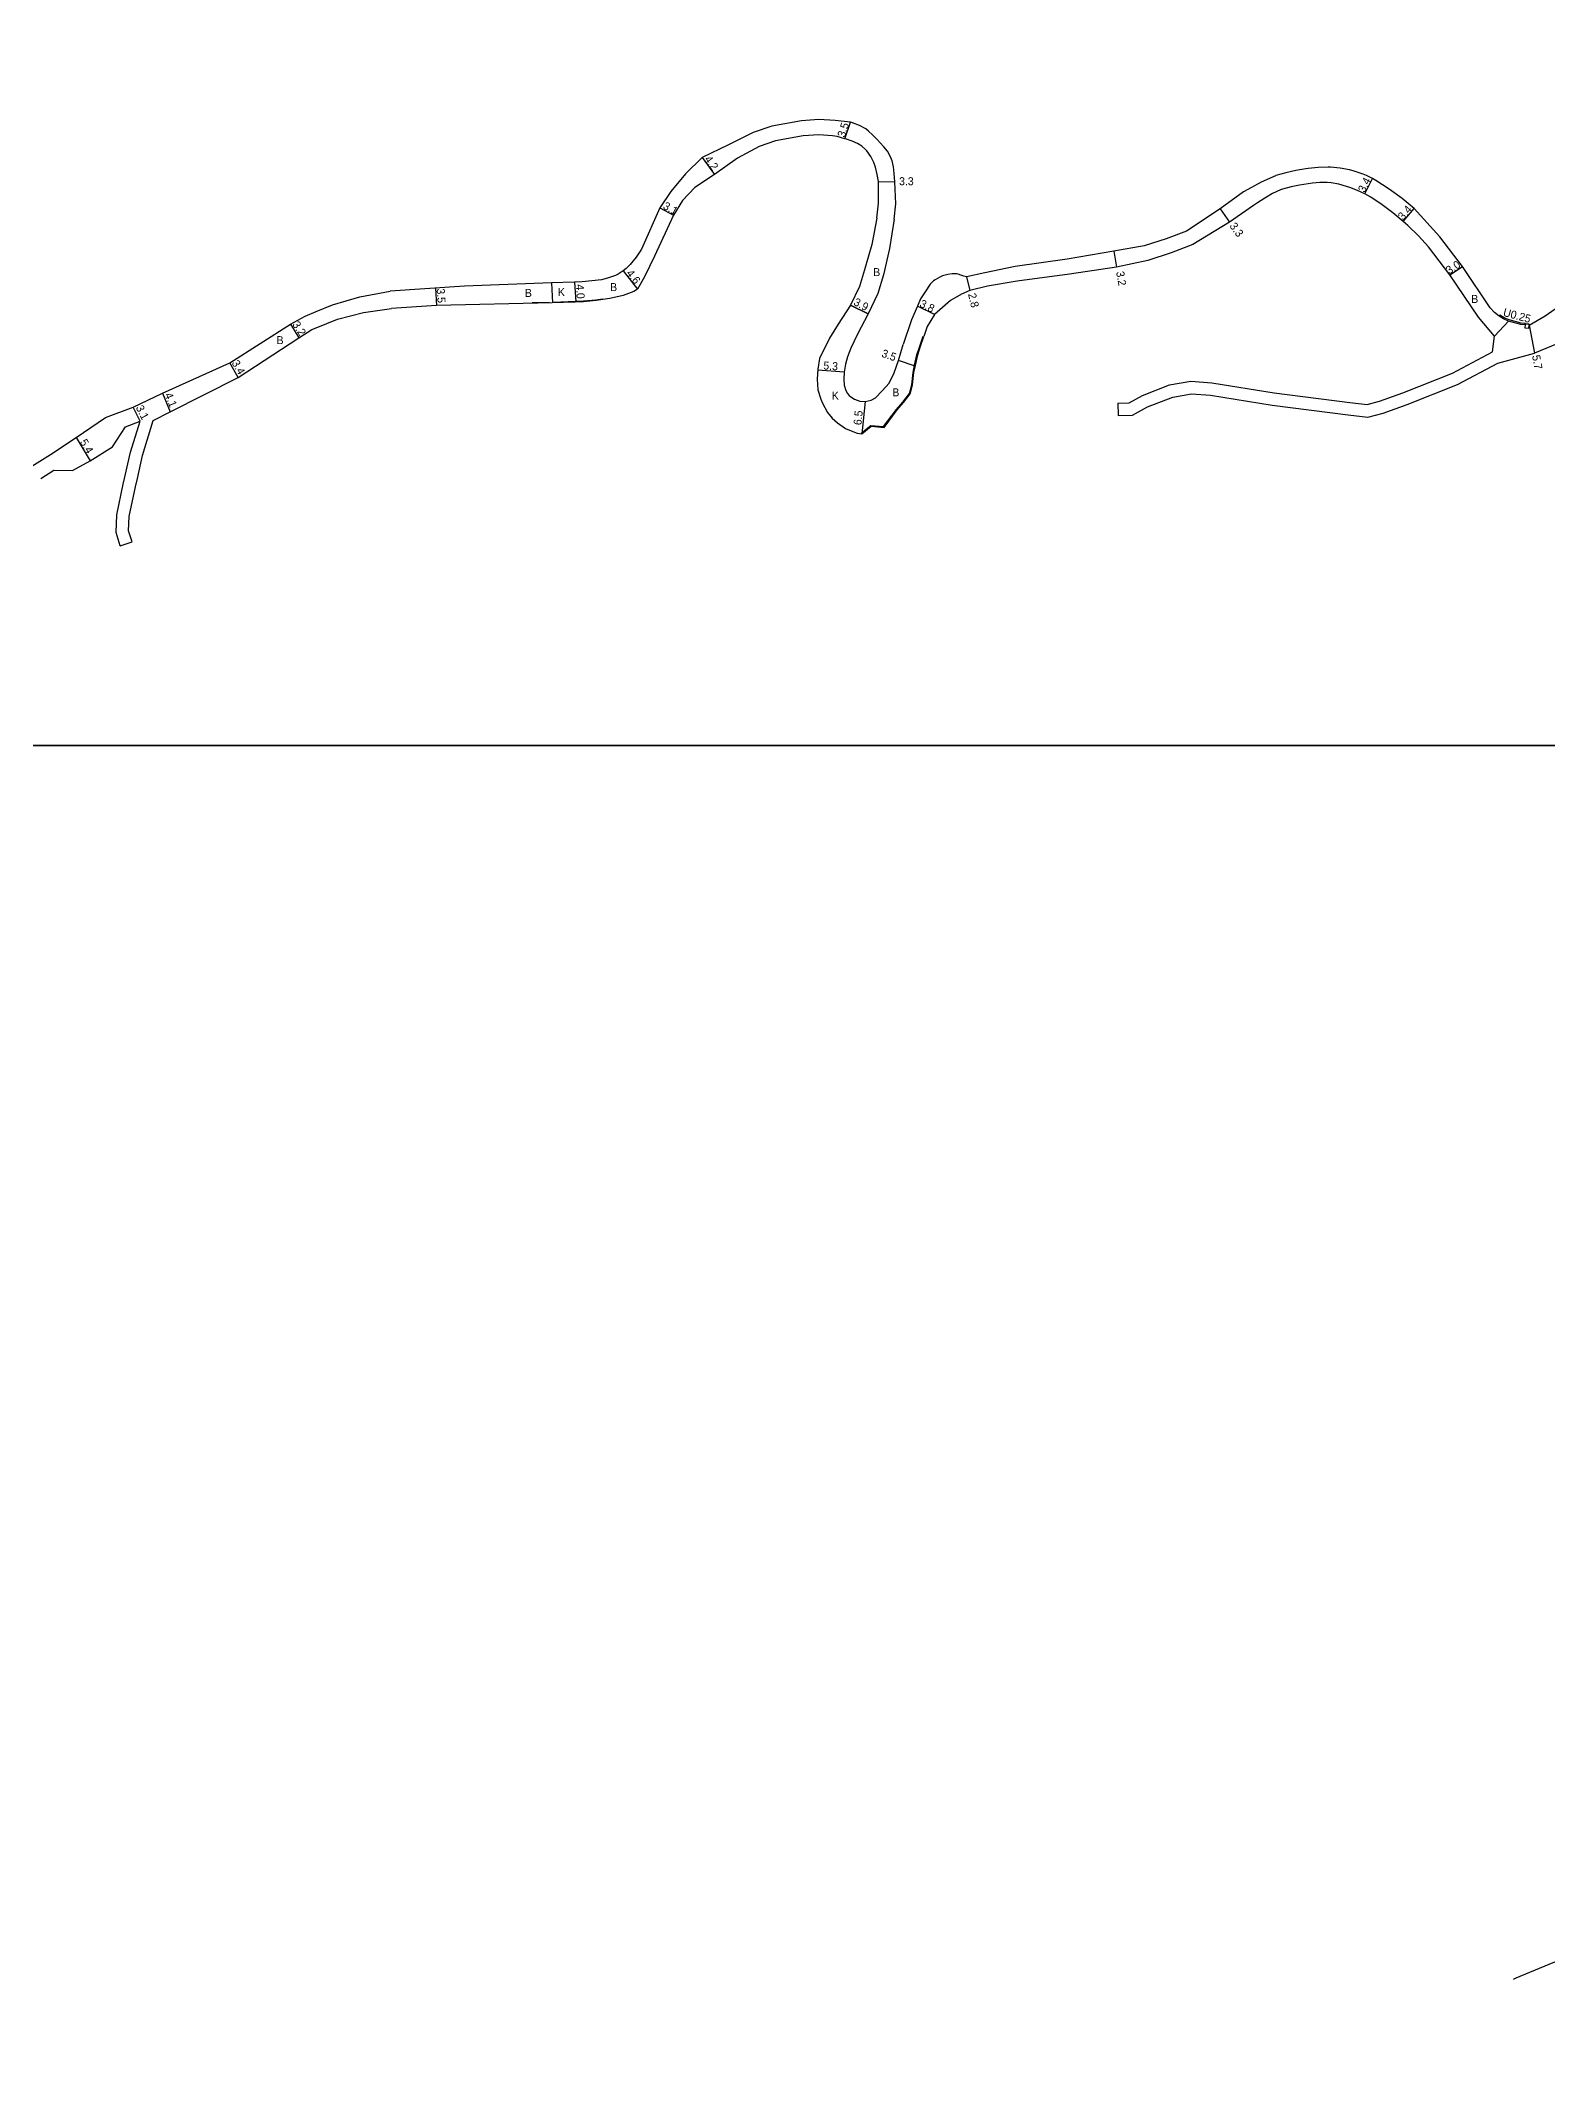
# Model space of a CAD drawing. Header units: metres. Extents: x -20000 to -16000, y -99000 to -96000.
# Drawn here: x -18737.5 to -18436.2, y -98066.4 to -97659.1 of the extents above; entities that cross this region are included whole.
import ezdxf

# ---------------------------------------------------------------- set-up
doc = ezdxf.new("R2010")
doc.units = ezdxf.units.M
doc.header["$LTSCALE"] = 2.5
for name, color, linetype in [('側溝・桝', 7, 'Continuous'), ('図郭', 7, 'Continuous'), ('幅員', 7, 'Continuous'), ('歩道・分離帯・安全施設', 7, 'Continuous'), ('舗装', 7, 'Continuous'), ('道路', 7, 'Continuous')]:
    doc.layers.add(name, color=color, linetype=linetype)
doc.styles.get("Standard").update_dxf_attribs({"font": ''})
doc.styles.get('Standard').set_extended_font_data('@MS PGothic')

msp = doc.modelspace()

# ---------------------------------------------------------------- linework, layer by layer
at = {"layer": '側溝・桝', "flags": 128}
msp.add_lwpolyline([(-18440.57, -97715.69), (-18440.56, -97715.64), (-18441.41, -97715.56), (-18443.82, -97714.92), (-18444.83, -97714.49), (-18445.68, -97713.99), (-18445.83, -97714.19)], dxfattribs=at)
msp.add_lwpolyline([(-18440.64, -97716.48), (-18439.84, -97716.56), (-18439.79, -97715.96), (-18439.77, -97715.76), (-18440.57, -97715.69), (-18440.58, -97715.89)], close=True, dxfattribs=at)
at = {"layer": '図郭'}
for points in [[(-19200, -97800), (-18400, -97800), (-18400, -97200), (-19200, -97200)], [(-19200, -98400), (-18400, -98400), (-18400, -97800), (-19200, -97800)]]:
    msp.add_lwpolyline(points, close=True, dxfattribs=at)
at = {"layer": '幅員', "flags": 128}
for points in [[(-18576.65, -97678.71), (-18575.55, -97675.39)], [(-18605.21, -97682.45), (-18602.76, -97685.86)], [(-18569.95, -97687.27), (-18566.65, -97687.29)], [(-18472.65, -97689.71), (-18471.13, -97686.67)], [(-18613.64, -97692.48), (-18610.92, -97693.97)], [(-18501.63, -97692.71), (-18499.7, -97695.39)], [(-18465, -97695.23), (-18462.77, -97692.66)], [(-18522.88, -97701.19), (-18522.33, -97704.34)], [(-18630.72, -97707.34), (-18630.49, -97711.33)], [(-18620.98, -97705.13), (-18618.16, -97708.77)], [(-18552.32, -97706.31), (-18551.65, -97709.03)], [(-18455.66, -97705.88), (-18453.14, -97704.25)], [(-18658.56, -97708.54), (-18658.33, -97712.03)], [(-18572.01, -97713.7), (-18575.5, -97711.96)], [(-18558.76, -97713.86), (-18562.16, -97712.16)], [(-18687.55, -97715.77), (-18685.84, -97718.48)], [(-18439.79, -97715.96), (-18438.75, -97721.56)], [(-18697.97, -97726.42), (-18699.66, -97723.47)], [(-18562.6, -97724.19), (-18565.9, -97723.01)], [(-18576.78, -97725.36), (-18582.07, -97724.98)], [(-18717.61, -97735.13), (-18719.03, -97732.37)], [(-18713.15, -97729.53), (-18711.58, -97733.32)], [(-18572.62, -97731.2), (-18573.28, -97737.67)], [(-18730.37, -97738.43), (-18727.6, -97743.07)]]:
    msp.add_lwpolyline(points, dxfattribs=at)
at = {"layer": '歩道・分離帯・安全施設', "flags": 128}
for points in [[(-18639.17, -97711.45), (-18635.8, -97711.37)], [(-18634.87, -97711.35), (-18630.57, -97711.19), (-18628.92, -97711.13), (-18626.44, -97710.9), (-18625.04, -97710.7)], [(-18568.9, -97736.25), (-18566.34, -97732.8), (-18565.06, -97731.35), (-18563.75, -97729.64), (-18563.28, -97727.86), (-18563.02, -97725.42), (-18562.71, -97723.97), (-18562.24, -97721.87), (-18561.68, -97720.13), (-18561.01, -97718.16)], [(-18573.37, -97737.55), (-18571.47, -97736.03), (-18568.9, -97736.25)]]:
    msp.add_lwpolyline(points, dxfattribs=at)
at = {"layer": '舗装', "flags": 128}
for points in [[(-18635.36, -97707.51), (-18635.13, -97711.51)], [(-18630.72, -97707.34), (-18630.49, -97711.33)], [(-18575.5, -97711.96), (-18572.01, -97713.7)], [(-18446.75, -97718.13), (-18443.91, -97715.15)], [(-18572.62, -97731.2), (-18573.28, -97737.67)]]:
    msp.add_lwpolyline(points, dxfattribs=at)
at = {"layer": '道路', "flags": 128}
for points in [[(-18566.79, -97694.75), (-18566.46, -97691.68), (-18566.65, -97687.29), (-18566.77, -97685.61), (-18566.94, -97684.34), (-18567.22, -97683.11), (-18567.58, -97682.16), (-18568.14, -97681.19), (-18568.84, -97680.31), (-18569.61, -97679.48), (-18570.23, -97678.82), (-18571.05, -97677.95), (-18571.92, -97677.15), (-18572.48, -97676.73), (-18573.75, -97676.03), (-18575.11, -97675.52), (-18575.55, -97675.39), (-18578.6, -97675.04), (-18581.88, -97674.87), (-18585.36, -97675.12), (-18591.25, -97676.21), (-18594.98, -97677.45), (-18599.94, -97679.94), (-18605.21, -97682.45), (-18608.51, -97685.73), (-18611.49, -97689.24), (-18613.64, -97692.48), (-18617.36, -97700.74), (-18618.41, -97702.38), (-18619.57, -97703.84), (-18620.38, -97704.66), (-18620.98, -97705.13), (-18621.99, -97705.76), (-18622.5, -97706.01), (-18624.12, -97706.59), (-18625.33, -97706.89), (-18629.19, -97707.28), (-18630.72, -97707.34), (-18635.36, -97707.51), (-18652.74, -97708.16), (-18667.61, -97709.14)], [(-18570.24, -97694.57), (-18569.91, -97691.54), (-18569.95, -97687.27), (-18570.17, -97685.82), (-18570.51, -97684.39), (-18570.86, -97683.44), (-18571.47, -97682.24), (-18572.25, -97681.14), (-18572.47, -97680.89), (-18573.27, -97680.19), (-18574.14, -97679.64), (-18575.21, -97679.17), (-18576.33, -97678.81), (-18576.65, -97678.71), (-18578.21, -97678.27), (-18579.15, -97678.08), (-18581.85, -97677.88), (-18584.98, -97678.1), (-18590.5, -97679.12), (-18593.83, -97680.23), (-18598.12, -97682.6), (-18602.76, -97685.86), (-18606.68, -97688.45), (-18609.1, -97691.07), (-18610.92, -97693.97), (-18614.72, -97702.17), (-18616.71, -97706.29), (-18618.16, -97708.77), (-18618.86, -97709.23), (-18620.97, -97710.06), (-18623.67, -97710.66), (-18626.42, -97711.05), (-18628.91, -97711.28), (-18630.57, -97711.34), (-18635.21, -97711.51), (-18658.33, -97712.03), (-18667.35, -97712.63)], [(-18440.58, -97715.89), (-18441.45, -97715.81), (-18443.91, -97715.15), (-18444.95, -97714.71), (-18445.83, -97714.19), (-18446.75, -97713.41), (-18447.57, -97712.52), (-18447.57, -97712.51), (-18453.14, -97704.25), (-18457.67, -97698.3), (-18462.77, -97692.66), (-18465.22, -97690.63), (-18467.8, -97688.76), (-18470.48, -97687.05), (-18471.13, -97686.67), (-18472.36, -97686.06), (-18473.02, -97685.79), (-18475, -97685.11), (-18475.72, -97684.92), (-18477.62, -97684.56), (-18479.54, -97684.4), (-18480.03, -97684.38), (-18482.03, -97684.44), (-18484.02, -97684.67), (-18484.44, -97684.73), (-18486.47, -97685.06), (-18488.48, -97685.48), (-18490.44, -97686.05), (-18490.56, -97686.1), (-18493.37, -97687.38), (-18496.09, -97688.83), (-18496.96, -97689.34), (-18501.63, -97692.71), (-18508.36, -97697.14), (-18512.41, -97698.71), (-18516.78, -97700.11), (-18522.88, -97701.19), (-18532.22, -97702.79), (-18542.63, -97704.21), (-18548.64, -97705.5), (-18552.32, -97706.31), (-18552.89, -97706.19), (-18553.44, -97705.96), (-18553.99, -97705.75), (-18554.24, -97705.71), (-18555.22, -97705.69), (-18556.07, -97705.81), (-18557.13, -97706.12), (-18557.66, -97706.35), (-18558.62, -97706.89), (-18558.93, -97707.12), (-18559.61, -97707.79), (-18559.76, -97707.98), (-18560.49, -97709.11), (-18561.52, -97710.67), (-18562.16, -97712.16), (-18563.31, -97714.88), (-18565, -97719.82)], [(-18446.75, -97718.13), (-18449.95, -97714.37), (-18455.66, -97705.88), (-18459.94, -97700.31), (-18461.94, -97698.12), (-18464.05, -97696.06), (-18465, -97695.23), (-18467.07, -97693.51), (-18469.23, -97691.89), (-18471.47, -97690.4), (-18472.65, -97689.71), (-18474.13, -97689.01), (-18475.66, -97688.44), (-18476.34, -97688.21), (-18477.86, -97687.78), (-18479.41, -97687.49), (-18480.22, -97687.41), (-18481.68, -97687.42), (-18483.14, -97687.58), (-18484, -97687.71), (-18485.72, -97687.97), (-18487.43, -97688.31), (-18489.1, -97688.78), (-18489.54, -97688.94), (-18491.13, -97689.67), (-18492.65, -97690.54), (-18494.13, -97691.48), (-18494.95, -97692.01), (-18499.7, -97695.39), (-18507.04, -97699.84), (-18511.41, -97701.53), (-18516.05, -97703.03), (-18522.33, -97704.34), (-18531.76, -97705.75), (-18542.19, -97707.18), (-18548.16, -97708.15), (-18551.65, -97709.03), (-18553.3, -97709.75), (-18555.52, -97711.02), (-18558.76, -97713.86), (-18560.2, -97716.21), (-18560.86, -97718.21)], [(-18570.24, -97694.57), (-18571.28, -97699.85), (-18572.72, -97704.9), (-18573.71, -97708.25), (-18575.5, -97711.96), (-18578.03, -97715.76), (-18579.72, -97718.53), (-18581.7, -97722.61)], [(-18566.79, -97694.75), (-18567.74, -97700.62), (-18568.95, -97705.89), (-18570.06, -97709.66), (-18572.01, -97713.7), (-18574.13, -97717.79), (-18575.44, -97720.58), (-18576.11, -97722.32), (-18576.52, -97723.76), (-18576.78, -97725.36), (-18576.88, -97726.78), (-18576.8, -97727.93), (-18576.48, -97729.01), (-18576.15, -97729.62), (-18575.82, -97729.99), (-18575.45, -97730.26), (-18574.72, -97730.77), (-18573.66, -97731.13), (-18572.62, -97731.2), (-18571.37, -97730.93), (-18570.55, -97730.47), (-18569.17, -97729.12), (-18567.82, -97727.53), (-18566.79, -97725.5), (-18565.9, -97723.02), (-18565, -97719.82)], [(-18439.79, -97715.96), (-18436.62, -97714.11), (-18433.29, -97711.79), (-18430.01, -97709.61), (-18424.62, -97706.29), (-18417.41, -97701.74), (-18412.09, -97698.19), (-18403.58, -97694.59), (-18400, -97693)], [(-18400, -97707.1), (-18411.08, -97709.6), (-18417.37, -97711.69), (-18422.6, -97714.27), (-18429.15, -97717.54), (-18433.08, -97719.21), (-18438.75, -97721.56)], [(-18682.43, -97713.25), (-18679.13, -97711.9), (-18673.64, -97710.27), (-18667.61, -97709.14)], [(-18743.18, -97746.6), (-18735.54, -97741.84), (-18730.37, -97738.43), (-18724.52, -97734.45), (-18719.03, -97732.37), (-18713.15, -97729.53), (-18699.66, -97723.47), (-18687.55, -97715.77), (-18684.62, -97714.15), (-18682.43, -97713.25)], [(-18682.43, -97716.5), (-18678.13, -97714.73), (-18672.92, -97713.42), (-18667.35, -97712.63)], [(-18440.58, -97715.89), (-18440.57, -97715.69), (-18439.77, -97715.76), (-18439.79, -97715.96)], [(-18714.97, -97735.04), (-18711.58, -97733.32), (-18697.97, -97726.42), (-18685.84, -97718.48), (-18683.26, -97716.83), (-18682.43, -97716.5)], [(-18568.83, -97736.4), (-18566.22, -97732.89), (-18564.94, -97731.45), (-18563.62, -97729.7), (-18563.13, -97727.89), (-18562.87, -97725.44), (-18562.56, -97724), (-18562.09, -97721.91), (-18561.53, -97720.18), (-18560.86, -97718.21)], [(-18522.04, -97731.55), (-18519.82, -97731.49), (-18517.16, -97730.05), (-18511.73, -97727.91), (-18507.48, -97727.18), (-18503.27, -97727.46), (-18490.82, -97729.51), (-18475.68, -97731.4), (-18472.21, -97731.8), (-18469.71, -97731.18), (-18465.08, -97729.46), (-18455.14, -97725.56), (-18447.16, -97721.32), (-18446.75, -97718.13)], [(-18581.7, -97722.61), (-18582.05, -97724.74), (-18582.2, -97726.78), (-18582.04, -97728.87), (-18581.49, -97730.78), (-18581.14, -97731.55), (-18580.11, -97733.42), (-18579.17, -97734.55), (-18578.12, -97735.51), (-18576.52, -97736.63), (-18574.76, -97737.37), (-18574.21, -97737.53), (-18573.28, -97737.67)], [(-18521.98, -97734.04), (-18519.16, -97733.98), (-18516.1, -97732.32), (-18511.05, -97730.33), (-18507.35, -97729.69), (-18503.56, -97729.94), (-18491.18, -97731.98), (-18475.98, -97733.88), (-18472.05, -97734.33), (-18468.97, -97733.57), (-18464.19, -97731.8), (-18454.1, -97727.83), (-18446.07, -97723.57), (-18438.75, -97721.56)], [(-18522.04, -97731.55), (-18521.98, -97734.04)], [(-18737.48, -97746.6), (-18734.87, -97744.98), (-18731.13, -97745.03), (-18727.6, -97743.07), (-18723.11, -97740.3), (-18720.56, -97736.28), (-18717.61, -97735.13)], [(-18720.72, -97746.6), (-18719.51, -97741.37), (-18717.61, -97735.13)], [(-18718.16, -97746.6), (-18717.1, -97742.02), (-18714.97, -97735.04)], [(-18573.28, -97737.67), (-18571.42, -97736.18), (-18568.83, -97736.4)], [(-18721.58, -97760.06), (-18722.43, -97757.38), (-18722.26, -97753.89), (-18720.98, -97747.72), (-18720.72, -97746.6)], [(-18719.2, -97759.3), (-18719.91, -97757.05), (-18719.77, -97754.2), (-18718.54, -97748.26), (-18718.16, -97746.6)], [(-18721.58, -97760.06), (-18719.2, -97759.3)], [(-18442.96, -98046.59), (-18442.43, -98046.33), (-18433.86, -98042.79), (-18428.6, -98038.57), (-18423.7, -98031.88), (-18418.47, -98022.97), (-18410.05, -97992.79), (-18405.78, -97974.13), (-18402.51, -97959.18), (-18400, -97947.67)]]:
    msp.add_lwpolyline(points, dxfattribs=at)

# ---------------------------------------------------------------- texts
at = {"layer": '側溝・桝'}
msp.add_text('U0.25', height=1.6, rotation=345.0595, dxfattribs=at).set_placement((-18445.13, -97714.09))
at = {"layer": '幅員'}
for s, rotation, p in [('3.5', 71.7452, (-18576.7, -97678.54)), ('4.2', 305.8014, (-18604.84, -97682.8)), ('3.3', 359.7559, (-18565.81, -97687.98)), ('3.4', 63.4095, (-18472.7, -97689.58)), ('3.1', 331.4563, (-18613.17, -97692.61)), ('3.3', 305.7356, (-18499.81, -97696.15)), ('3.4', 49.1229, (-18465.01, -97695.09)), ('3.0', 32.9222, (-18455.8, -97705.85)), ('4.0', 273.7753, (-18630.45, -97707.83)), ('4.6', 307.7984, (-18620.47, -97705.62)), ('3.2', 279.905, (-18522.41, -97705.33)), ('3.5', 273.7753, (-18658.3, -97708.67)), ('3.9', 332.6063, (-18575.05, -97711.85)), ('3.8', 333.4348, (-18561.84, -97712.2)), ('2.8', 283.8371, (-18552.04, -97709.76)), ('3.2', 302.3392, (-18687.23, -97715.81)), ('3.4', 299.8417, (-18699.35, -97723.51)), ('5.3', 355.8513, (-18581, -97724.8)), ('3.5', 340.2862, (-18569.46, -97722.23)), ('5.7', 280.4714, (-18439.22, -97722.07)), ('3.1', 297.119, (-18718.52, -97732.45)), ('4.1', 292.4044, (-18712.74, -97729.85)), ('6.5', 84.2001, (-18573.36, -97736)), ('5.4', 300.8524, (-18729.72, -97739.33))]:
    msp.add_text(s, height=1.6, rotation=rotation, dxfattribs=at).set_placement(p)
at = {"layer": '舗装'}
for s, p in [('B', (-18623.6, -97709.16)), ('B', (-18570.98, -97706.16)), ('B', (-18640.65, -97710.32)), ('K', (-18634.05, -97710.14)), ('B', (-18451.38, -97711.52)), ('B', (-18690.32, -97719.76)), ('K', (-18579.26, -97730.84)), ('B', (-18567.16, -97730.19))]:
    msp.add_text(s, height=1.6, dxfattribs=at).set_placement(p)

doc.saveas('drawing.dxf')
